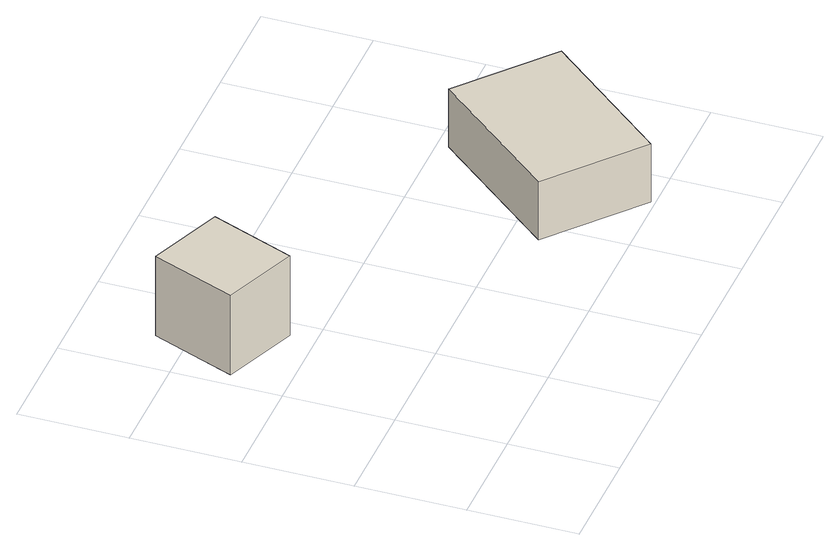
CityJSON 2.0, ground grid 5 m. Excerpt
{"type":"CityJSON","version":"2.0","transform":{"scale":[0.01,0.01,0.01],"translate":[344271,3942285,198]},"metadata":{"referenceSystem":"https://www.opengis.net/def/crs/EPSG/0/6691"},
"CityObjects":{
"building1":{"type":"Building","attributes":{"measuredHeight":7,"BuildingIDAttribute.prefecture":"14","BuildingIDAttribute.city":"14151","BuildingDetailAttribute.surveyYear":2015,"BuildingLandSlideRiskAttribute.description":"1","BuildingLandSlideRiskAttribute.areaType":"1"},"geometry":[{"type":"Solid","lod":"1","boundaries":[[[[0,1,2,3]],[[2,4,5,3]],[[1,6,4,2]],[[0,7,6,1]],[[3,5,7,0]],[[4,6,7,5]]]]}]},
"building2":{"type":"Building","attributes":{"BuildingIDAttribute.prefecture":"14","BuildingIDAttribute.city":"14151","BuildingDetailAttribute.surveyYear":2015,"BuildingLandSlideRiskAttribute.description":"1","BuildingLandSlideRiskAttribute.areaType":"1"},"geometry":[{"type":"Solid","lod":"1","boundaries":[[[[8,9,10,11]],[[10,12,13,11]],[[9,14,12,10]],[[8,15,14,9]],[[11,13,15,8]],[[12,14,15,13]]]]}]}
},
"vertices":[
[417,1118,6],[69,1257,6],[223,1647,6],[573,1508,6],[223,1647,417],[573,1508,417],[69,1257,417],[417,1118,417],
[1888,945,14],[2302,594,14],[1809,16,14],[1396,368,14],[1809,16,314],[1396,368,314],[2302,594,314],[1888,945,314]
]}
